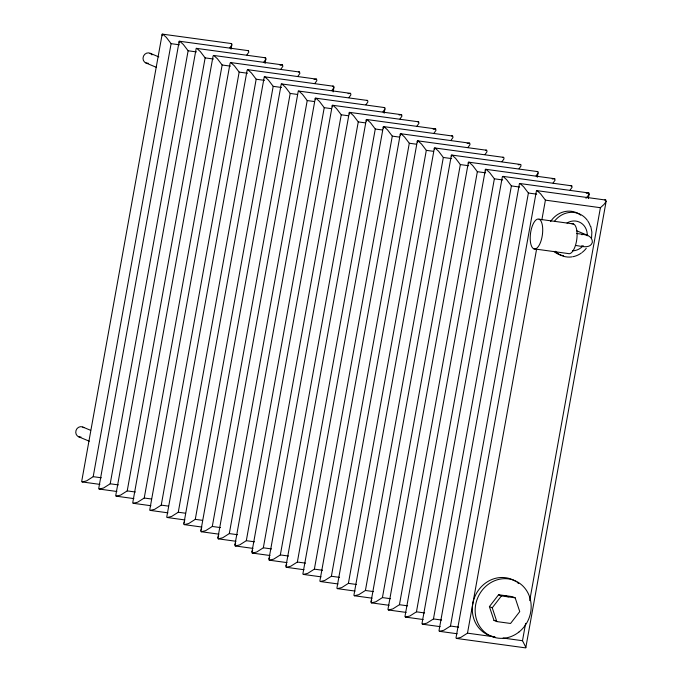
<?xml version="1.0" encoding="UTF-8"?>
<svg xmlns="http://www.w3.org/2000/svg" width="682" height="682" viewBox="0 0 682 682"><rect width="100%" height="100%" fill="white"/><g stroke="black" fill="none" stroke-linecap="round" stroke-linejoin="round"><path stroke-width="1.02" d="M591.541 238.018L591.865 232.042L590.783 226.467M231.045 49.215L231.94 44.1L231.479 43.571L162.18 34.1L81.695 481.415L82.155 481.944L99.862 484.373M333.131 91.891L334.018 86.776L333.566 86.247L264.266 76.776L183.782 524.091L184.234 524.62L201.94 527.058M265.076 63.443L265.963 58.328L265.511 57.8L196.211 48.328L115.727 495.644L116.179 496.172L133.885 498.602M348.928 97.62L350.898 94.824L350.582 93.366L281.274 83.895L200.789 531.21L201.25 531.738L218.956 534.168M365.944 104.73L367.913 101.933L367.589 100.476L298.29 91.004L217.805 538.32L218.257 538.848L235.972 541.278M384.171 113.229L385.057 108.114L384.605 107.586L315.306 98.114L234.821 545.429L235.273 545.958L252.979 548.396M399.967 118.958L401.937 116.162L401.621 114.704L332.322 105.233L251.837 552.548L252.289 553.076L269.995 555.506M416.983 126.068L418.953 123.272L418.629 121.814L349.329 112.342L268.844 559.658L269.305 560.186L287.011 562.616M433.999 133.186L435.96 130.381L435.645 128.924L366.345 119.452L285.86 566.776L286.312 567.296L304.027 569.734M519.062 168.744L521.031 165.948L520.716 164.49L451.416 155.019L370.931 602.334L371.383 602.862L389.09 605.301M537.288 177.252L538.183 172.128L537.723 171.608L468.423 162.137L387.939 609.452L388.399 609.981L406.105 612.41M588.336 198.59L589.222 193.466L588.771 192.946L519.471 183.475L438.978 630.79L439.438 631.319L457.145 633.749M606.102 201.514L605.778 200.056L536.478 190.585L455.994 637.9L456.446 638.429L525.754 647.9L606.102 201.514L604.133 204.31L600.407 207.703L529.709 600.629M82.155 481.944L86.563 480.887L93.195 476.675L171.105 43.657L166.357 37.408L162.725 34.126M246.85 54.944L248.811 52.139L248.495 50.681L179.196 41.21L98.711 488.534L99.163 489.054L116.878 491.492M99.163 489.054L103.57 488.005L110.211 483.785L188.121 50.766L183.373 44.518L179.741 41.235M116.179 496.172L120.586 495.115L127.219 490.895L205.137 57.885L200.38 51.627L196.757 48.345M133.195 503.282L137.602 502.233L144.234 498.013L222.144 64.995L217.396 58.746L213.764 55.464L213.091 55.984L132.734 502.753L133.195 503.282L150.901 505.72M150.202 510.392L154.618 509.343L161.25 505.123L239.16 72.104L234.412 65.856L230.78 62.574L230.107 63.102L149.75 509.872L150.202 510.392L167.917 512.83M167.218 517.51L171.625 516.453L178.266 512.233L256.176 79.223L251.428 72.974L247.796 69.683L247.123 70.212L166.766 516.982L167.218 517.51L184.933 519.94M184.234 524.62L188.641 523.571L195.274 519.352L273.192 86.333L268.435 80.084L264.812 76.802M201.25 531.738L205.657 530.681L212.29 526.461L290.2 93.443L285.451 87.194L281.819 83.912M218.257 538.848L222.673 537.791L229.305 533.58L307.215 100.561L302.467 94.312L298.835 91.03M235.273 545.958L239.68 544.909L246.313 540.69L324.231 107.671L319.474 101.422L315.851 98.14M252.289 553.076L256.696 552.019L263.329 547.799L341.239 114.781L336.49 108.532L332.859 105.25M269.305 560.186L273.712 559.129L280.345 554.918L358.255 121.899L353.506 115.65L349.875 112.368M286.312 567.296L290.72 566.248L297.361 562.028L375.271 129.009L370.522 122.76L366.89 119.478M451.015 140.296L452.976 137.5L452.66 136.042L383.361 126.571L302.876 573.886L303.328 574.414L321.034 576.844M303.328 574.414L307.735 573.357L314.368 569.138L392.286 136.127L387.529 129.87L383.906 126.588M468.023 147.406L469.992 144.61L469.676 143.152L400.368 133.681L319.884 580.996L320.344 581.524L338.05 583.962M320.344 581.524L324.751 580.476L331.384 576.256L409.294 143.237L404.545 136.988L400.914 133.706M485.038 154.524L487.008 151.719L486.684 150.262L417.384 140.79L336.899 588.114L337.351 588.634L355.066 591.072M337.351 588.634L341.767 587.586L348.4 583.366L426.31 150.347L421.561 144.098L417.93 140.816M502.054 161.634L504.015 158.838L503.7 157.38L434.4 147.909L353.915 595.224L354.367 595.753L372.082 598.182M354.367 595.753L358.775 594.695L365.416 590.476L443.326 157.465L438.577 151.216L434.945 147.926M371.383 602.862L375.791 601.814L382.423 597.594L460.333 164.575L455.585 158.326L451.961 155.044M388.399 609.981L392.806 608.924L399.439 604.704L477.349 171.685L472.6 165.436L468.969 162.154M553.093 182.972L555.063 180.176L554.739 178.718L485.439 169.247L404.955 616.562L405.406 617.091L423.121 619.52M405.406 617.091L409.822 616.034L416.455 611.822L494.365 178.803L489.616 172.555L485.985 169.272M422.422 624.201L426.83 623.152L433.462 618.932L511.381 185.913L506.624 179.664L503.001 176.382L502.327 176.911L421.97 623.672L422.422 624.201L440.129 626.639M439.438 631.319L443.846 630.262L450.478 626.042L528.388 193.023L523.64 186.774L520.008 183.492M456.446 638.429L460.862 637.372L467.494 633.16L536.623 248.964M541.858 219.877L545.404 200.141L540.656 193.893L537.024 190.61M525.882 647.354L522.497 640.713L525.617 623.357M231.803 45.029L229.834 47.825M265.827 59.257L263.866 62.053M333.882 87.705L331.912 90.501M384.921 109.043L382.96 111.839M183.918 523.162L184.634 521.892M200.926 530.281L201.642 529.002M217.942 537.39L218.658 536.12M234.958 544.5L235.674 543.23M251.965 551.619L252.69 550.34M268.981 558.729L269.697 557.458M285.997 565.838L286.713 564.568M538.047 173.066L536.078 175.862M589.086 194.404L585.991 198.317M371.068 601.405L371.784 600.134M489.403 606.622L498.593 594.747L512.344 596.639L515.174 597.824L519.744 611.592L510.562 623.467L496.811 621.575L493.973 620.39L489.403 606.622L492.242 607.807L496.811 621.575M492.242 607.807L501.423 595.932L515.174 597.824M280.873 69.163L282.842 66.367L282.527 64.909L213.764 55.464M297.889 76.282L299.858 73.477L299.534 72.019L230.78 62.574M314.905 83.392L316.866 80.595L316.55 79.138L247.796 69.683M570.109 190.082L572.07 187.286L571.755 185.828L503.001 176.382M280.004 65.182L282.527 64.909M314.035 79.41L316.55 79.138M348.059 93.63L350.582 93.366M399.098 114.977L401.621 114.704M433.13 129.196L435.645 128.924M467.153 143.425L469.676 143.152M518.192 164.763L520.716 164.49M552.224 178.991L554.739 178.718M586.247 193.219L588.771 192.946M581.635 234.659C586.375 233.67 592.837 236.91 592.36 242.349C590.109 249.407 580.723 245.946 575.668 245.486M230.473 43.486L231.479 43.571M247.481 50.596L248.495 50.681M264.497 57.714L265.511 57.8M298.52 71.934L299.534 72.019M332.552 86.162L333.566 86.247M366.575 100.39L367.589 100.476M383.591 107.5L384.605 107.586M417.623 121.728L418.629 121.814M451.646 135.957L452.66 136.042M485.669 150.176L486.684 150.262M502.685 157.295L503.7 157.38M536.717 171.514L537.723 171.608M570.74 185.743L571.755 185.828M604.764 199.971L605.778 200.056M171.105 43.657L179.409 44.799M188.121 50.766L196.425 51.909M205.137 57.885L213.44 59.019M222.144 64.995L230.448 66.137M239.16 72.104L247.464 73.247M256.176 79.223L264.48 80.357M273.192 86.333L281.487 87.475M290.2 93.443L297.463 94.44M307.215 100.561L314.479 101.558M324.231 107.671L331.495 108.668M341.239 114.781L348.511 115.787M358.255 121.899L365.518 122.896M375.271 129.009L382.534 130.006M392.286 136.127L399.55 137.125M409.294 143.237L416.557 144.234M426.31 150.347L433.573 151.344M443.326 157.465L451.629 158.599M460.333 164.575L468.636 165.717M477.349 171.685L485.652 172.827M494.365 178.803L502.668 179.946M511.381 185.913L519.684 187.056M528.388 193.023L536.691 194.165M545.404 200.141L600.407 207.703M539.13 219.22A15.115 5.976 -82.2 0 1 540.042 243.483A15.115 5.976 -82.2 0 1 530.221 239.373A15.115 5.976 -82.2 0 1 539.13 219.22L573.502 223.943M576.819 233.5L585.659 234.719M533.801 248.828L568.183 253.551A15.115 5.976 -82.2 0 0 576.81 239.169A15.115 5.976 -82.2 0 0 571.951 223.841M93.195 476.675L101.345 477.792M110.211 483.785L118.361 484.902M127.219 490.895L135.368 492.02M144.234 498.013L151.361 498.994M161.25 505.123L168.377 506.104M178.266 512.233L185.393 513.214M195.274 519.352L202.409 520.332M212.29 526.461L220.439 527.587M229.305 533.58L237.455 534.697M246.313 540.69L254.463 541.806M263.329 547.799L271.479 548.925M280.345 554.918L288.495 556.035M297.361 562.028L305.502 563.144M314.368 569.138L322.518 570.263M331.384 576.256L339.534 577.373M348.4 583.366L356.55 584.483M365.416 590.476L373.557 591.601M382.423 597.594L390.573 598.711M399.439 604.704L407.589 605.829M493.973 620.39L495.942 620.663M416.455 611.822L424.605 612.939M433.462 618.932L441.612 620.049M450.478 626.042L458.628 627.167M467.494 633.16L494.996 636.937A30.221 27.612 -67.3 0 1 474.288 598.114A30.221 27.612 -67.3 0 1 515.328 581.149M503.146 638.054L522.497 640.713M581.55 245.921L583.528 246.56M576.622 230.755L587.637 235.358M150.057 53.239L158.829 56.904M145.769 62.906L156.485 67.39M505.464 595.693L508.303 596.878M498.593 594.747L501.423 595.932M82.803 427.043L90.621 430.316M78.507 436.71L89.265 441.203M485.311 169.792L485.601 170.875M468.295 162.683L468.594 163.765M451.279 155.564L451.578 156.647M434.272 148.454L434.562 149.537M417.256 141.345L417.546 142.427M400.24 134.226L400.539 135.309M383.224 127.116L383.523 128.199M366.217 120.006L366.507 121.081M349.201 112.888L349.491 113.971M332.185 105.778L332.484 106.861M315.178 98.668L315.468 99.743M179.068 41.764L179.357 42.838M162.052 34.646L162.35 35.728M517.058 582.3A30.221 27.612 -67.3 0 1 518.687 583.579M550.579 221.573A22.668 20.707 -67.3 0 1 580.655 215.145M563.588 255.733A22.668 20.707 -67.3 0 1 553.81 251.343M554.551 221.156A22.668 20.707 -67.3 0 1 587.296 220.26M587.824 221.019A22.668 20.707 -67.3 0 1 590.28 226.066M586.281 248.274A22.668 20.707 -67.3 0 1 582.172 252.417M581.414 252.996A22.668 20.707 -67.3 0 1 572.803 256.747M571.891 256.892A22.668 20.707 -67.3 0 1 555.318 251.283M566.989 223.005A15.115 13.802 -67.3 0 1 587.236 235.836M583.204 245.691A15.115 13.802 -67.3 0 1 572.403 250.823M80.996 437.051A5.286 4.834 -67.3 0 1 76 430.547A5.286 4.834 -67.3 0 1 83.869 427.716M148.258 63.247A5.286 4.834 -67.3 0 1 143.501 56.094A5.286 4.834 -67.3 0 1 151.975 54.875M518.84 632.12A30.221 27.612 -67.3 0 0 515.422 580.894A30.221 27.612 -67.3 0 0 475.218 612.53A30.221 27.612 -67.3 0 0 518.84 632.12"/></g></svg>
